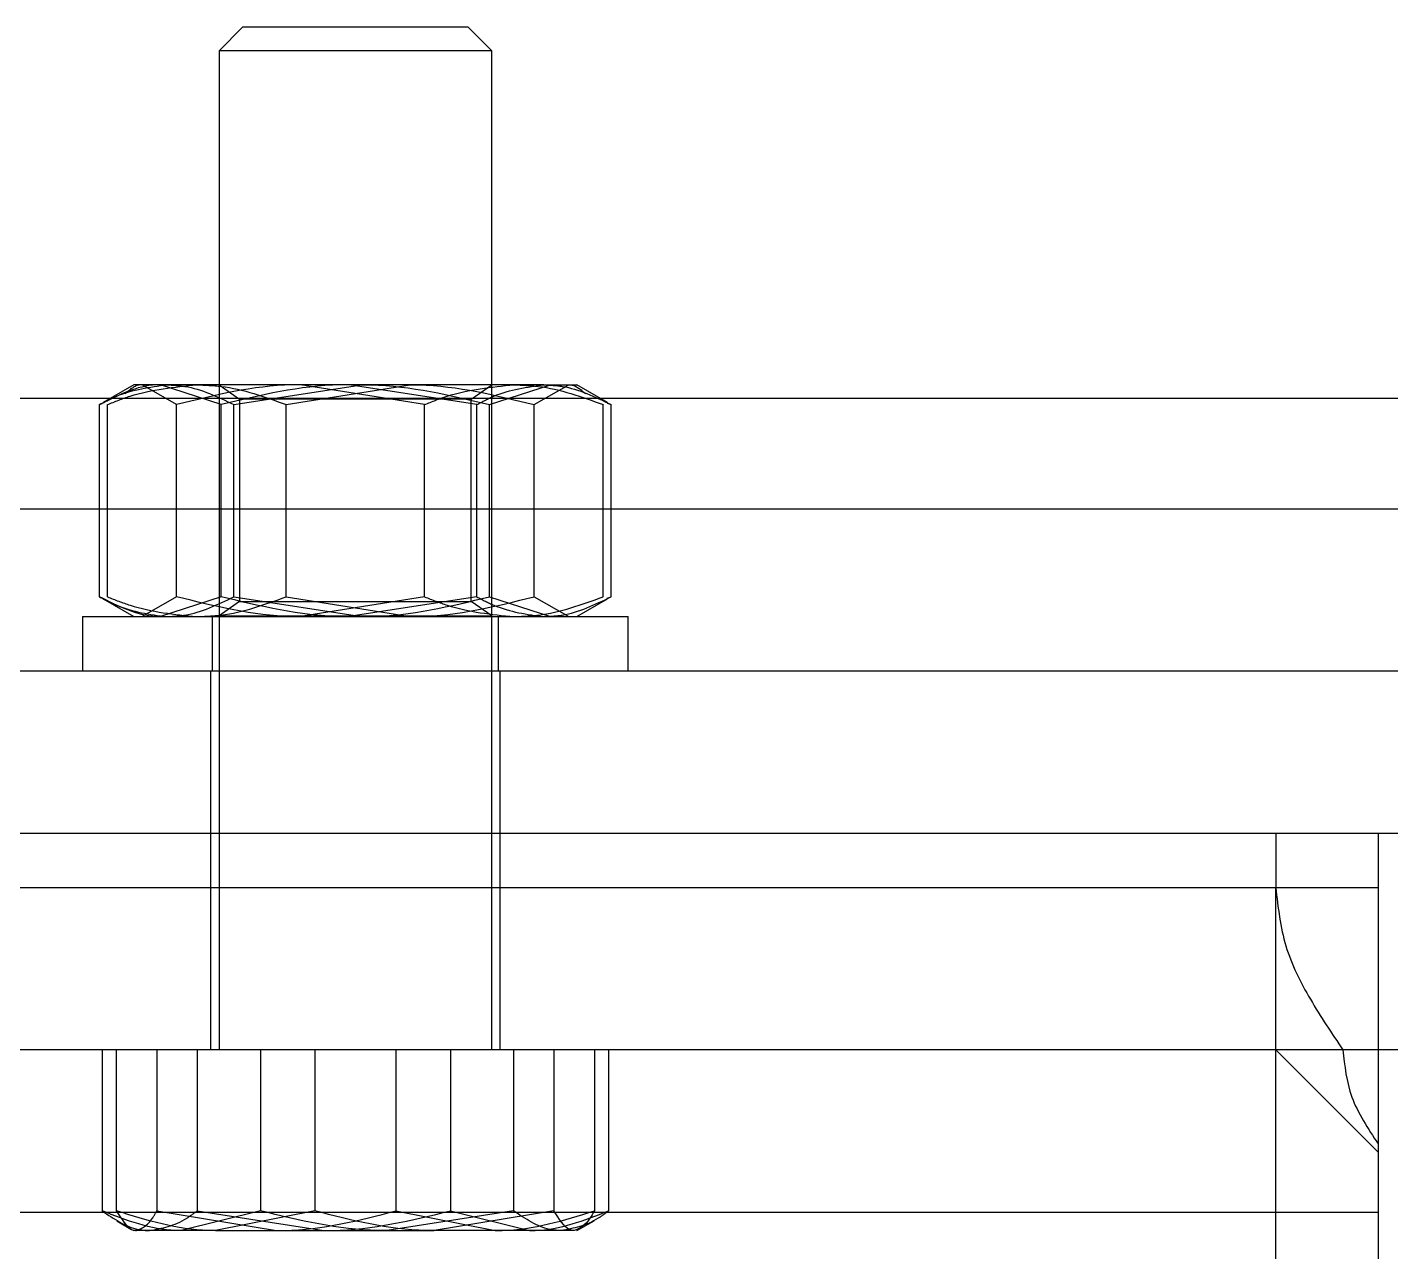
# Model space of a CAD drawing. Header units: metres. Extents: x 0 to 21025, y 0 to 14850.
# Drawn here: x 2880.57 to 2920.56, y 9034.35 to 9070.27 of the extents above; entities that cross this region are included whole.
import ezdxf

# ---------------------------------------------------------------- set-up
doc = ezdxf.new("R2010")
doc.units = ezdxf.units.M
doc.header["$LTSCALE"] = 25
doc.linetypes.add('HIDDEN2', pattern=[4.7625, 3.175, -1.5875])
doc.layers.add('SL4', color=4, linetype='Continuous')
doc.layers.add('ST1', color=7, linetype='HIDDEN2')

msp = doc.modelspace()

# ---------------------------------------------------------------- linework, layer by layer
at = {"layer": 'SL4'}
for p, q in [((2753.999, 9056.144), (3543.761, 9056.144)), ((3543.761, 9046.619), (2593.759, 9046.619)), ((2920.193, 9046.619), (2920.193, 9045.026)), ((2920.193, 9046.619), (2920.193, 9040.269)), ((2920.193, 9045.026), (2630.193, 9045.026)), ((2920.193, 9045.026), (2917.193, 9045.026)), ((2917.193, 9040.269), (2917.193, 9045.026)), ((2920.193, 9045.026), (2920.193, 9040.269)), ((2917.193, 9040.269), (2625.435, 9040.269)), ((2883.18, 9040.269), (2883.18, 9035.549)), ((2889.003, 9040.269), (2889.003, 9035.549)), ((2896.016, 9040.269), (2896.016, 9035.549)), ((2897.206, 9040.269), (2897.206, 9035.549)), ((2920.193, 9037.269), (2917.193, 9040.269)), ((2917.193, 9035.506), (2917.193, 9040.269)), ((2920.193, 9040.269), (2919.163, 9040.269)), ((2920.193, 9040.269), (2920.193, 9037.515)), ((2926.543, 9040.269), (2920.193, 9040.269)), ((2920.193, 9040.269), (2920.193, 9008.519)), ((2889.003, 9035.549), (2886.091, 9034.969)), ((2896.016, 9035.549), (2892.509, 9034.969)), ((2883.216, 9035.506), (2656.693, 9035.506)), ((2917.193, 9035.506), (2897.18, 9035.506)), ((2920.193, 9035.506), (2917.193, 9035.506)), ((2917.193, 9013.276), (2917.193, 9035.506)), ((2883.61, 9035.017), (2883.693, 9034.969)), ((2886.091, 9034.969), (2883.696, 9034.969)), ((2886.091, 9034.969), (2892.509, 9034.969)), ((2896.611, 9034.969), (2892.509, 9034.969))]:
    msp.add_line(p, q, dxfattribs=at)
for points, knots in [([(2917.193, 9045.026), (2917.258, 9044.449), (2917.389, 9043.296), (2918.188, 9041.72), (2918.835, 9040.757), (2919.163, 9040.269)], [0, 0, 0, 0, 0.331384, 0.661532, 1, 1, 1, 1]), ([(2919.163, 9040.269), (2919.213, 9039.802), (2919.316, 9038.841), (2919.895, 9037.965), (2920.193, 9037.515)], [0, 0, 0, 0, 0.485291, 1, 1, 1, 1]), ([(2886.091, 9034.969), (2886.022, 9034.969), (2885.039, 9034.977), (2884.076, 9035.274), (2883.18, 9035.549)], [0, 0, 0, 0, 0.070215, 1, 1, 1, 1]), ([(2883.18, 9035.549), (2883.329, 9035.314), (2883.525, 9035.004), (2883.726, 9034.976), (2883.775, 9034.969)], [0, 0, 0, 0, 0.758149, 1, 1, 1, 1]), ([(2892.509, 9034.969), (2892.426, 9034.969), (2891.242, 9034.977), (2890.082, 9035.274), (2889.003, 9035.549)], [0, 0, 0, 0, 0.070215, 1, 1, 1, 1]), ([(2896.611, 9034.969), (2896.562, 9034.976), (2896.361, 9035.004), (2896.164, 9035.314), (2896.016, 9035.549)], [0, 0, 0, 0, 0.2418514, 1, 1, 1, 1]), ([(2897.206, 9035.549), (2897.162, 9035.473), (2896.969, 9035.131), (2896.767, 9035.039), (2896.611, 9034.969)], [0, 0, 0, 0, 0.223713, 1, 1, 1, 1])]:
    msp.add_open_spline(points, degree=3, knots=knots, dxfattribs=at)
at = {"layer": 'ST1'}
for p, q in [((2886.883, 9070.269), (2886.193, 9069.578)), ((2893.502, 9070.269), (2886.883, 9070.269)), ((2894.193, 9069.578), (2893.502, 9070.269)), ((2894.193, 9069.578), (2886.193, 9069.578)), ((2886.193, 9069.578), (2886.193, 9040.269)), ((2894.193, 9040.269), (2894.193, 9069.578)), ((2883.693, 9059.781), (2882.793, 9059.262)), ((2884.473, 9059.781), (2883.693, 9059.781)), ((2884.95, 9059.201), (2883.935, 9059.781)), ((2886.255, 9059.201), (2884.473, 9059.781)), ((2890.006, 9059.781), (2884.473, 9059.781)), ((2886.193, 9059.781), (2886.793, 9059.361)), ((2886.628, 9059.201), (2890.38, 9059.781)), ((2888.163, 9059.201), (2891.799, 9059.781)), ((2892.223, 9059.201), (2888.586, 9059.781)), ((2893.757, 9059.201), (2890.006, 9059.781)), ((2895.726, 9059.781), (2890.006, 9059.781)), ((2893.593, 9059.361), (2894.193, 9059.781)), ((2894.131, 9059.201), (2895.913, 9059.781)), ((2895.436, 9059.201), (2896.451, 9059.781)), ((2895.726, 9059.781), (2896.693, 9059.781)), ((2897.593, 9059.262), (2896.693, 9059.781)), ((3543.761, 9059.381), (2543.761, 9059.381)), ((2882.69, 9053.562), (2882.69, 9059.201)), ((2882.92, 9053.562), (2882.92, 9059.201)), ((2884.95, 9053.562), (2884.95, 9059.201)), ((2886.255, 9053.562), (2886.255, 9059.201)), ((2886.628, 9053.562), (2886.628, 9059.201)), ((2893.087, 9059.361), (2886.793, 9059.361)), ((2886.793, 9059.361), (2886.793, 9053.427)), ((2888.163, 9053.562), (2888.163, 9059.201)), ((2892.223, 9053.562), (2892.223, 9059.201)), ((2893.593, 9059.361), (2893.087, 9059.361)), ((2893.593, 9053.427), (2893.593, 9059.361)), ((2893.757, 9053.562), (2893.757, 9059.201)), ((2894.131, 9053.562), (2894.131, 9059.201)), ((2895.436, 9053.562), (2895.436, 9059.201)), ((2897.466, 9053.562), (2897.466, 9059.201)), ((2897.58, 9059.241), (2897.695, 9059.201)), ((2897.695, 9053.562), (2897.695, 9059.201)), ((2753.999, 9056.144), (3543.761, 9056.144)), ((2884.95, 9053.562), (2883.935, 9052.981)), ((2886.255, 9053.562), (2884.473, 9052.981)), ((2886.628, 9053.562), (2890.38, 9052.981)), ((2888.163, 9053.562), (2891.799, 9052.981)), ((2892.223, 9053.562), (2888.586, 9052.981)), ((2893.757, 9053.562), (2890.006, 9052.981)), ((2894.131, 9053.562), (2895.913, 9052.981)), ((2895.436, 9053.562), (2896.451, 9052.981)), ((2897.58, 9053.522), (2897.695, 9053.562)), ((2882.793, 9053.501), (2883.693, 9052.981)), ((2886.793, 9053.427), (2886.193, 9053.006)), ((2886.793, 9053.427), (2893.593, 9053.427)), ((2894.193, 9053.006), (2893.593, 9053.427)), ((2896.693, 9052.981), (2897.593, 9053.501)), ((2882.193, 9052.981), (2898.193, 9052.981)), ((2882.193, 9052.981), (2882.193, 9051.381)), ((2885.993, 9052.981), (2885.993, 9051.381)), ((2886.193, 9053.006), (2893.598, 9053.006)), ((2886.193, 9053.006), (2886.193, 9052.981)), ((2893.598, 9053.006), (2894.193, 9053.006)), ((2894.193, 9052.981), (2894.193, 9053.006)), ((2894.393, 9051.381), (2894.393, 9052.981)), ((2898.193, 9051.381), (2898.193, 9052.981)), ((3543.761, 9051.381), (2543.761, 9051.381)), ((2885.943, 9051.381), (2885.943, 9046.619)), ((2894.443, 9046.619), (2894.443, 9051.381)), ((2885.943, 9046.619), (2885.943, 9040.269)), ((2894.443, 9040.269), (2894.443, 9046.619)), ((2917.193, 9046.619), (2917.193, 9045.026)), ((2917.193, 9045.026), (2630.193, 9045.026)), ((2882.764, 9040.269), (2882.764, 9035.549)), ((2884.37, 9040.269), (2884.37, 9035.549)), ((2885.55, 9040.269), (2885.55, 9035.549)), ((2887.407, 9040.269), (2887.407, 9035.549)), ((2891.383, 9040.269), (2891.383, 9035.549)), ((2892.979, 9040.269), (2892.979, 9035.549)), ((2894.836, 9040.269), (2894.836, 9035.549)), ((2897.621, 9040.269), (2897.621, 9035.549)), ((2919.163, 9040.269), (2917.193, 9040.269)), ((2884.37, 9035.549), (2887.877, 9034.969)), ((2887.407, 9035.549), (2885.086, 9034.969)), ((2885.55, 9035.549), (2889.264, 9034.969)), ((2894.836, 9035.549), (2891.121, 9034.969)), ((2891.383, 9035.549), (2894.294, 9034.969)), ((2892.979, 9035.549), (2895.3, 9034.969)), ((2920.193, 9035.506), (2620.193, 9035.506)), ((2883.193, 9035.257), (2883.61, 9035.017)), ((2897.18, 9035.506), (2883.216, 9035.506)), ((2896.693, 9034.969), (2897.193, 9035.257)), ((2920.193, 9035.506), (2917.193, 9035.506))]:
    msp.add_line(p, q, dxfattribs=at)
for points, knots in [([(2884.473, 9059.781), (2884.43, 9059.78), (2883.829, 9059.772), (2883.239, 9059.476), (2882.69, 9059.201)], [0, 0, 0, 0, 0.070215, 1, 1, 1, 1]), ([(2882.69, 9059.201), (2882.856, 9059.288), (2883.498, 9059.628), (2884.164, 9059.716), (2884.659, 9059.781)], [0, 0, 0, 0, 0.257551, 1, 1, 1, 1]), ([(2882.92, 9059.201), (2883.14, 9059.288), (2883.995, 9059.628), (2884.883, 9059.716), (2885.542, 9059.781)], [0, 0, 0, 0, 0.257551, 1, 1, 1, 1]), ([(2883.935, 9059.781), (2883.911, 9059.781), (2883.744, 9059.78), (2883.581, 9059.64), (2883.442, 9059.52)], [0, 0, 0, 0, 0.144528, 1, 1, 1, 1]), ([(2884.659, 9059.781), (2884.838, 9059.772), (2885.505, 9059.74), (2886.154, 9059.429), (2886.628, 9059.201)], [0, 0, 0, 0, 0.268634, 1, 1, 1, 1]), ([(2888.586, 9059.781), (2888.5, 9059.78), (2887.272, 9059.772), (2886.069, 9059.476), (2884.95, 9059.201)], [0, 0, 0, 0, 0.0702148, 1, 1, 1, 1]), ([(2885.542, 9059.781), (2885.78, 9059.772), (2886.667, 9059.74), (2887.531, 9059.429), (2888.163, 9059.201)], [0, 0, 0, 0, 0.268634, 1, 1, 1, 1]), ([(2890.006, 9059.781), (2889.917, 9059.78), (2888.651, 9059.772), (2887.409, 9059.476), (2886.255, 9059.201)], [0, 0, 0, 0, 0.0702148, 1, 1, 1, 1]), ([(2890.38, 9059.781), (2890.469, 9059.78), (2891.735, 9059.772), (2892.977, 9059.476), (2894.131, 9059.201)], [0, 0, 0, 0, 0.070215, 1, 1, 1, 1]), ([(2891.799, 9059.781), (2891.886, 9059.78), (2893.114, 9059.772), (2894.317, 9059.476), (2895.436, 9059.201)], [0, 0, 0, 0, 0.0702148, 1, 1, 1, 1]), ([(2892.223, 9059.201), (2892.443, 9059.288), (2893.297, 9059.628), (2894.185, 9059.716), (2894.844, 9059.781)], [0, 0, 0, 0, 0.257551, 1, 1, 1, 1]), ([(2893.757, 9059.201), (2893.923, 9059.288), (2894.565, 9059.628), (2895.231, 9059.716), (2895.726, 9059.781)], [0, 0, 0, 0, 0.257551, 1, 1, 1, 1]), ([(2894.844, 9059.781), (2895.083, 9059.772), (2895.97, 9059.74), (2896.834, 9059.429), (2897.466, 9059.201)], [0, 0, 0, 0, 0.2686336, 1, 1, 1, 1]), ([(2895.726, 9059.781), (2895.905, 9059.772), (2896.572, 9059.74), (2897.221, 9059.429), (2897.695, 9059.201)], [0, 0, 0, 0, 0.268634, 1, 1, 1, 1]), ([(2896.451, 9059.781), (2896.475, 9059.781), (2896.641, 9059.78), (2896.805, 9059.64), (2896.944, 9059.52)], [0, 0, 0, 0, 0.144528, 1, 1, 1, 1]), ([(2884.473, 9052.981), (2884.43, 9052.982), (2883.829, 9052.99), (2883.239, 9053.286), (2882.69, 9053.562)], [0, 0, 0, 0, 0.0702148, 1, 1, 1, 1]), ([(2882.69, 9053.562), (2882.856, 9053.474), (2883.498, 9053.134), (2884.164, 9053.046), (2884.659, 9052.981)], [0, 0, 0, 0, 0.257551, 1, 1, 1, 1]), ([(2882.92, 9053.562), (2883.14, 9053.474), (2883.995, 9053.134), (2884.883, 9053.046), (2885.542, 9052.981)], [0, 0, 0, 0, 0.257551, 1, 1, 1, 1]), ([(2884.659, 9052.981), (2884.838, 9052.99), (2885.505, 9053.022), (2886.154, 9053.334), (2886.628, 9053.562)], [0, 0, 0, 0, 0.268634, 1, 1, 1, 1]), ([(2888.586, 9052.981), (2888.5, 9052.982), (2887.272, 9052.99), (2886.069, 9053.286), (2884.95, 9053.562)], [0, 0, 0, 0, 0.0702148, 1, 1, 1, 1]), ([(2885.542, 9052.981), (2885.78, 9052.99), (2886.667, 9053.022), (2887.531, 9053.334), (2888.163, 9053.562)], [0, 0, 0, 0, 0.2686336, 1, 1, 1, 1]), ([(2890.006, 9052.981), (2889.917, 9052.982), (2888.651, 9052.99), (2887.409, 9053.286), (2886.255, 9053.562)], [0, 0, 0, 0, 0.070215, 1, 1, 1, 1]), ([(2890.38, 9052.981), (2890.469, 9052.982), (2891.735, 9052.99), (2892.977, 9053.286), (2894.131, 9053.562)], [0, 0, 0, 0, 0.0702148, 1, 1, 1, 1]), ([(2891.799, 9052.981), (2891.886, 9052.982), (2893.114, 9052.99), (2894.317, 9053.286), (2895.436, 9053.562)], [0, 0, 0, 0, 0.0702148, 1, 1, 1, 1]), ([(2892.223, 9053.562), (2892.443, 9053.474), (2893.297, 9053.134), (2894.185, 9053.046), (2894.844, 9052.981)], [0, 0, 0, 0, 0.2575513, 1, 1, 1, 1]), ([(2893.757, 9053.562), (2893.923, 9053.474), (2894.565, 9053.134), (2895.231, 9053.046), (2895.726, 9052.981)], [0, 0, 0, 0, 0.257551, 1, 1, 1, 1]), ([(2894.844, 9052.981), (2895.083, 9052.99), (2895.97, 9053.022), (2896.834, 9053.334), (2897.466, 9053.562)], [0, 0, 0, 0, 0.2686336, 1, 1, 1, 1]), ([(2895.726, 9052.981), (2895.905, 9052.99), (2896.572, 9053.022), (2897.221, 9053.334), (2897.695, 9053.562)], [0, 0, 0, 0, 0.268634, 1, 1, 1, 1]), ([(2885.086, 9034.969), (2885.031, 9034.969), (2884.247, 9034.977), (2883.479, 9035.274), (2882.764, 9035.549)], [0, 0, 0, 0, 0.070215, 1, 1, 1, 1]), ([(2882.764, 9035.549), (2883.113, 9035.314), (2883.572, 9035.004), (2884.043, 9034.976), (2884.157, 9034.969)], [0, 0, 0, 0, 0.7581486, 1, 1, 1, 1]), ([(2883.775, 9034.969), (2883.932, 9035.039), (2884.133, 9035.131), (2884.327, 9035.473), (2884.37, 9035.549)], [0, 0, 0, 0, 0.776287, 1, 1, 1, 1]), ([(2884.157, 9034.969), (2884.523, 9035.039), (2884.995, 9035.131), (2885.449, 9035.473), (2885.55, 9035.549)], [0, 0, 0, 0, 0.776287, 1, 1, 1, 1]), ([(2891.121, 9034.969), (2891.033, 9034.969), (2889.779, 9034.977), (2888.55, 9035.274), (2887.407, 9035.549)], [0, 0, 0, 0, 0.070215, 1, 1, 1, 1]), ([(2887.877, 9034.969), (2887.96, 9034.969), (2889.144, 9034.977), (2890.304, 9035.274), (2891.383, 9035.549)], [0, 0, 0, 0, 0.070215, 1, 1, 1, 1]), ([(2889.264, 9034.969), (2889.352, 9034.969), (2890.607, 9034.977), (2891.836, 9035.274), (2892.979, 9035.549)], [0, 0, 0, 0, 0.0702148, 1, 1, 1, 1]), ([(2894.294, 9034.969), (2894.363, 9034.969), (2895.346, 9034.977), (2896.31, 9035.274), (2897.206, 9035.549)], [0, 0, 0, 0, 0.070215, 1, 1, 1, 1]), ([(2896.229, 9034.969), (2896.115, 9034.976), (2895.643, 9035.004), (2895.184, 9035.314), (2894.836, 9035.549)], [0, 0, 0, 0, 0.241851, 1, 1, 1, 1]), ([(2895.3, 9034.969), (2895.355, 9034.969), (2896.139, 9034.977), (2896.907, 9035.274), (2897.621, 9035.549)], [0, 0, 0, 0, 0.070215, 1, 1, 1, 1]), ([(2897.621, 9035.549), (2897.52, 9035.473), (2897.066, 9035.131), (2896.595, 9035.039), (2896.229, 9034.969)], [0, 0, 0, 0, 0.223713, 1, 1, 1, 1])]:
    msp.add_open_spline(points, degree=3, knots=knots, dxfattribs=at)

doc.saveas('drawing.dxf')
